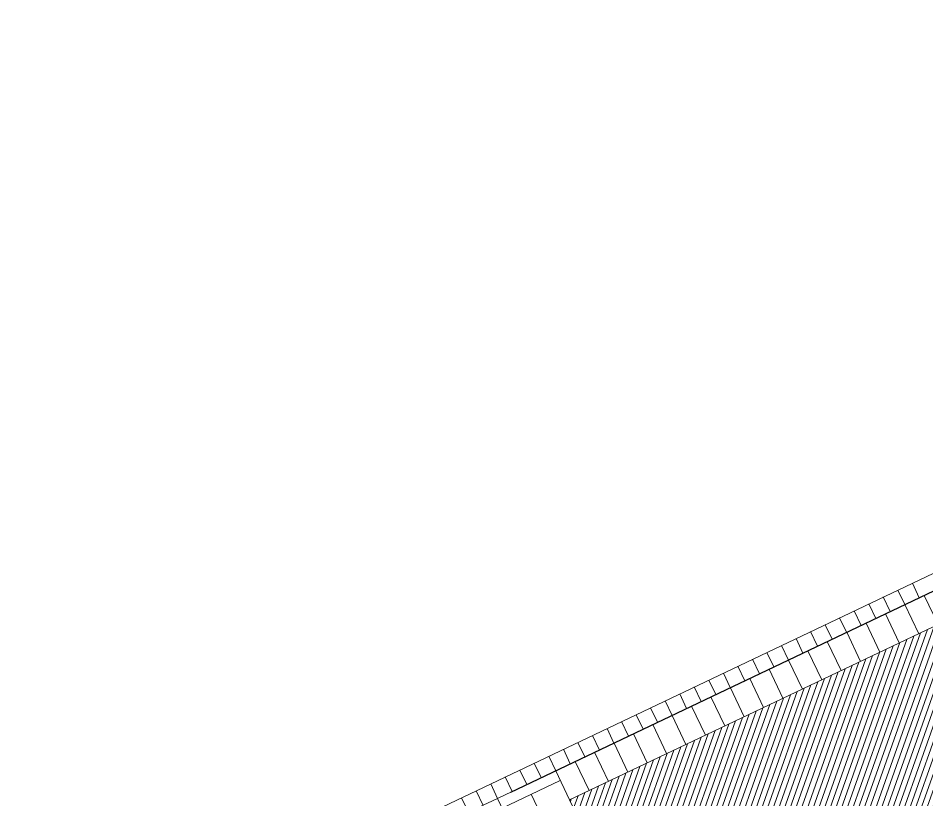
# Model space of a CAD drawing. Header units: metres. Extents: x 679599 to 680028, y 2748524 to 2748840.
# Drawn here: x 679744.37 to 679761.29, y 2748741.43 to 2748755.98 of the extents above; entities that cross this region are included whole.
import ezdxf

# ---------------------------------------------------------------- set-up
doc = ezdxf.new("R2010")
doc.units = ezdxf.units.M
doc.header["$LTSCALE"] = 5
doc.layers.add('00-AUX', color=2, linetype='Continuous', plot=False)
doc.layers.add('02-L-B-Barrier Curb', color=210, linetype='Continuous', lineweight=5, plot=False)
doc.layers.add('02-L-B-Channel', color=140, linetype='Continuous', lineweight=5, plot=False)
doc.layers.add('02-L-B-Flat Bar', color=181, linetype='Continuous', lineweight=5)
doc.layers.add('02-L-Joints-Paviment_07_Precast Concrete Blocks 60X40', color=7, linetype='Continuous', lineweight=5, true_color=0x999999)
doc.layers.add('03-TR-Pavement_07_Precast Concrete Blocks 20X10', color=7, linetype='Continuous', lineweight=5, true_color=0x999999)

# ---------------------------------------------------------------- blocks, each defined once
blk = doc.blocks.new('*U5')
at = {"layer": '02-L-B-Channel'}
blk.add_lwpolyline([(0, 0), (0, -0.3)], dxfattribs=at)
blk = doc.blocks.new('*U6')
at = {"layer": '02-L-B-Channel', "color": 0, "linetype": 'ByBlock', "lineweight": -2, "transparency": 16777216, "rotation": 25.44812428929673}
for p in [(679761.024, 2748745.462), (679760.753, 2748745.334), (679760.211, 2748745.076), (679760.482, 2748745.205), (679759.94, 2748744.947), (679759.669, 2748744.818), (679759.128, 2748744.56), (679759.398, 2748744.689), (679758.857, 2748744.431), (679758.586, 2748744.302), (679758.044, 2748744.044), (679758.315, 2748744.173), (679757.773, 2748743.916), (679757.502, 2748743.787), (679756.96, 2748743.529), (679757.231, 2748743.658), (679756.69, 2748743.4), (679756.419, 2748743.271), (679756.148, 2748743.142), (679755.606, 2748742.884), (679755.877, 2748743.013), (679755.335, 2748742.755), (679755.064, 2748742.626), (679754.522, 2748742.369), (679754.793, 2748742.498), (679754.251, 2748742.24), (679753.981, 2748742.111), (679753.439, 2748741.853), (679753.71, 2748741.982), (679753.168, 2748741.724), (679752.897, 2748741.595), (679752.626, 2748741.466)]:
    blk.add_blockref('*U5', p, dxfattribs=at)

msp = doc.modelspace()

# ---------------------------------------------------------------- hatches: boundary and pattern name
at = {"layer": '03-TR-Pavement_07_Precast Concrete Blocks 20X10'}
h = msp.add_hatch(dxfattribs=at)
h.set_pattern_fill('ANSI31', color=256, scale=0.0315, angle=25.5)
h.set_pattern_definition([(70.5, (0, 0), (-0.094275932128, 0.033384858509), [])])
edge = h.paths.add_edge_path()
edge.add_line((679754.639, 2748741.428), (679756.438, 2748737.648))
edge.add_line((679756.438, 2748737.648), (679759.31, 2748736.613))
edge.add_line((679759.31, 2748736.613), (679763.155, 2748738.443))
edge.add_line((679763.155, 2748738.443), (679764.159, 2748741.27))
edge.add_line((679764.159, 2748741.27), (679766.986, 2748740.266))
edge.add_line((679766.986, 2748740.266), (679770.831, 2748742.096))
edge.add_line((679770.831, 2748742.096), (679771.835, 2748744.923))
edge.add_line((679771.835, 2748744.923), (679774.662, 2748743.919))
edge.add_line((679774.662, 2748743.919), (679778.507, 2748745.748))
edge.add_line((679778.507, 2748745.748), (679779.511, 2748748.576))
edge.add_line((679779.511, 2748748.576), (679782.338, 2748747.571))
edge.add_line((679782.338, 2748747.571), (679786.176, 2748749.398))
edge.add_line((679786.176, 2748749.398), (679787.186, 2748752.228))
edge.add_line((679787.186, 2748752.228), (679790.014, 2748751.224))
edge.add_line((679790.014, 2748751.224), (679793.857, 2748753.054))
edge.add_line((679793.857, 2748753.054), (679794.828, 2748755.786))
edge.add_line((679794.828, 2748755.786), (679794.862, 2748755.88))
edge.add_line((679794.862, 2748755.88), (679797.688, 2748754.876))
edge.add_line((679797.688, 2748754.876), (679801.533, 2748756.706))
edge.add_line((679801.533, 2748756.706), (679802.537, 2748759.533))
edge.add_line((679802.537, 2748759.533), (679805.364, 2748758.529))
edge.add_line((679805.364, 2748758.529), (679809.208, 2748760.358))
edge.add_line((679809.208, 2748760.358), (679810.212, 2748763.185))
edge.add_line((679810.212, 2748763.185), (679813.04, 2748762.181))
edge.add_line((679813.04, 2748762.181), (679816.883, 2748764.01))
edge.add_line((679816.883, 2748764.01), (679817.885, 2748766.836))
edge.add_line((679817.885, 2748766.836), (679820.714, 2748765.833))
edge.add_line((679820.714, 2748765.833), (679824.559, 2748767.663))
edge.add_line((679824.559, 2748767.663), (679825.563, 2748770.49))
edge.add_line((679825.563, 2748770.49), (679828.39, 2748769.486))
edge.add_line((679828.39, 2748769.486), (679832.234, 2748771.315))
edge.add_line((679832.234, 2748771.315), (679833.238, 2748774.142))
edge.add_line((679833.238, 2748774.142), (679836.062, 2748773.137))
edge.add_line((679836.062, 2748773.137), (679839.907, 2748774.967))
edge.add_line((679839.907, 2748774.967), (679840.952, 2748777.865))
edge.add_line((679840.952, 2748777.865), (679839.153, 2748781.645))
edge.add_line((679839.153, 2748781.645), (679754.643, 2748741.429))

# ---------------------------------------------------------------- linework, layer by layer
at = {"layer": '00-AUX'}
msp.add_lwpolyline([(679839.754, 2748782.593), (679753.535, 2748741.563)], dxfattribs=at)
at = {"layer": '02-L-B-Barrier Curb'}
for points in [[(679753.297, 2748741.453), (679754.375, 2748741.966)], [(679753.383, 2748741.273), (679754.461, 2748741.786)]]:
    msp.add_lwpolyline(points, dxfattribs=at)
at = {"layer": '02-L-B-Channel'}
msp.add_lwpolyline([(679958.866, 2748839.608), (679599.301, 2748668.504)], dxfattribs=at)
at = {"layer": '02-L-B-Flat Bar'}
msp.add_lwpolyline([(679756.438, 2748737.648), (679754.639, 2748741.428)], dxfattribs=at)
at = {"layer": '02-L-Joints-Paviment_07_Precast Concrete Blocks 60X40'}
for p, q in [((679754.639, 2748741.428), (679839.153, 2748781.645)), ((679754.258, 2748740.832), (679753.925, 2748741.531)), ((679753.297, 2748741.453), (679753.813, 2748740.37))]:
    msp.add_line(p, q, dxfattribs=at)
for points in [[(679761.502, 2748744.693), (679761.245, 2748745.234)], [(679761.141, 2748744.521), (679760.883, 2748745.062)], [(679760.78, 2748744.35), (679760.522, 2748744.89)], [(679760.418, 2748744.178), (679760.161, 2748744.718)], [(679760.057, 2748744.006), (679759.8, 2748744.547)], [(679759.696, 2748743.834), (679759.439, 2748744.375)], [(679759.335, 2748743.662), (679759.077, 2748744.203)], [(679758.974, 2748743.49), (679758.716, 2748744.031)], [(679758.612, 2748743.318), (679758.355, 2748743.859)], [(679758.251, 2748743.146), (679757.994, 2748743.687)], [(679757.89, 2748742.974), (679757.633, 2748743.515)], [(679757.529, 2748742.803), (679757.272, 2748743.343)], [(679757.168, 2748742.631), (679756.91, 2748743.171)], [(679756.806, 2748742.459), (679756.549, 2748743)], [(679756.445, 2748742.287), (679756.188, 2748742.828)], [(679756.084, 2748742.115), (679755.827, 2748742.656)], [(679755.723, 2748741.943), (679755.466, 2748742.484)], [(679755.362, 2748741.771), (679755.104, 2748742.312)], [(679755.001, 2748741.599), (679754.743, 2748742.14)], [(679754.639, 2748741.428), (679754.382, 2748741.968)], [(679752.936, 2748741.282), (679753.297, 2748741.453)]]:
    msp.add_lwpolyline(points, dxfattribs=at)

# ---------------------------------------------------------------- block references
at = {"layer": '02-L-B-Channel'}
msp.add_blockref('*U6', (0, 0), dxfattribs=at)

doc.saveas('drawing.dxf')
